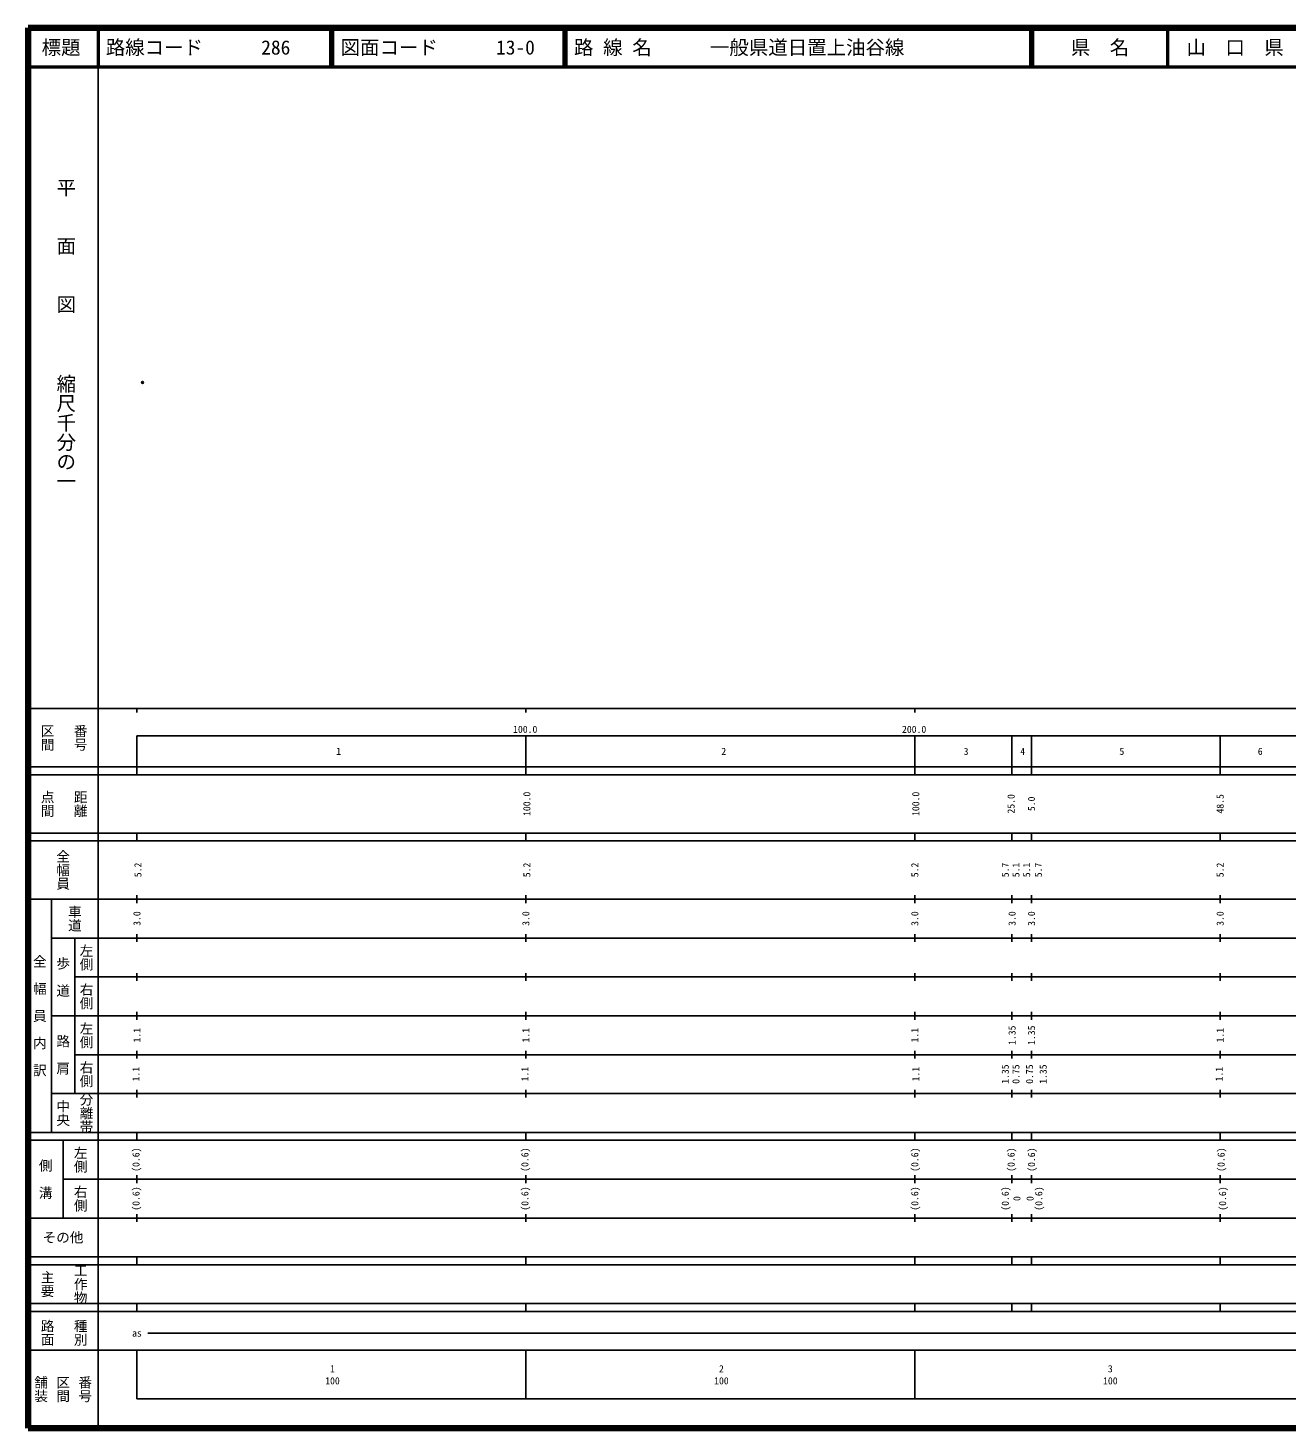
# Model space of a CAD drawing. Units: millimetres on the paper. Extents: x 40 to 680, y 20 to 380.
# Drawn here: x 40 to 363.7, y 20 to 380 of the extents above; entities that cross this region are included whole.
import ezdxf
from ezdxf.enums import TextEntityAlignment as Align

# ---------------------------------------------------------------- set-up
doc = ezdxf.new("R2010")
doc.units = ezdxf.units.MM
doc.header["$PDMODE"] = 32
doc.header["$PDSIZE"] = 0.5
doc.layers.add('M-OTRS', color=6, linetype='Continuous')
for name, color, linetype, lineweight in [('M-TTL', 2, 'Continuous', 140), ('M-TTL-BAND', 7, 'Continuous', 25), ('M-TTL-LINE', 7, 'Continuous', 50), ('M-TTL-TXT', 7, 'Continuous', 13)]:
    doc.layers.add(name, color=color, linetype=linetype, lineweight=lineweight)
doc.styles.add('@ＭＳ ゴシック', font='')
doc.styles.add('ＭＳ ゴシック', font='')
doc.styles.get('@ＭＳ ゴシック').set_extended_font_data('@MS Gothic')
doc.styles.get('ＭＳ ゴシック').set_extended_font_data('MS Gothic')

msp = doc.modelspace()

# ---------------------------------------------------------------- linework, layer by layer
at = {"layer": 'M-OTRS'}
msp.add_point((69.475, 288.854), dxfattribs=at)
at = {"layer": 'M-TTL'}
for p, q in [((40, 380), (40, 20)), ((680, 380), (40, 380)), ((40, 20), (680, 20))]:
    msp.add_line(p, q, dxfattribs=at)
at = {"layer": 'M-TTL-BAND'}
for p, q in [((58, 370), (58, 20)), ((40, 205), (579, 205)), ((68, 205), (68, 204)), ((168, 205), (168, 204)), ((268, 205), (268, 204)), ((68, 198), (579, 198)), ((68, 198), (68, 188)), ((168, 198), (168, 188)), ((268, 198), (268, 188)), ((293, 198), (293, 188)), ((298, 198), (298, 188)), ((346.5, 198), (346.5, 188)), ((40, 190), (579, 190)), ((40, 188), (579, 188)), ((40, 173), (579, 173)), ((68, 171), (68, 173)), ((168, 171), (168, 173)), ((268, 173), (268, 171)), ((293, 173), (293, 171)), ((298, 173), (298, 171)), ((346.5, 173), (346.5, 171)), ((40, 171), (579, 171)), ((40, 156), (579, 156)), ((46, 96), (46, 156)), ((68, 155), (68, 157)), ((168, 155), (168, 157)), ((268, 157), (268, 155)), ((293, 157), (293, 155)), ((298, 157), (298, 155)), ((346.5, 157), (346.5, 155)), ((46, 146), (579, 146)), ((52, 146), (52, 106)), ((68, 145), (68, 147)), ((168, 145), (168, 147)), ((268, 147), (268, 145)), ((293, 147), (293, 145)), ((298, 147), (298, 145)), ((346.5, 147), (346.5, 145)), ((68, 135), (68, 137)), ((168, 135), (168, 137)), ((268, 137), (268, 135)), ((293, 137), (293, 135)), ((298, 137), (298, 135)), ((346.5, 137), (346.5, 135)), ((52, 136), (579, 136)), ((46, 126), (579, 126)), ((68, 125), (68, 127)), ((168, 125), (168, 127)), ((268, 127), (268, 125)), ((293, 127), (293, 125)), ((298, 127), (298, 125)), ((346.5, 127), (346.5, 125)), ((52, 116), (579, 116)), ((68, 115), (68, 117)), ((168, 115), (168, 117)), ((268, 117), (268, 115)), ((293, 117), (293, 115)), ((298, 117), (298, 115)), ((346.5, 117), (346.5, 115)), ((46, 106), (579, 106)), ((68, 105), (68, 107)), ((168, 105), (168, 107)), ((268, 107), (268, 105)), ((293, 107), (293, 105)), ((298, 107), (298, 105)), ((346.5, 107), (346.5, 105)), ((40, 96), (579, 96)), ((40, 94), (579, 94)), ((49, 94), (49, 74)), ((68, 94), (68, 96)), ((168, 94), (168, 96)), ((268, 96), (268, 94)), ((293, 96), (293, 94)), ((298, 96), (298, 94)), ((346.5, 96), (346.5, 94)), ((49, 84), (579, 84)), ((68, 83), (68, 85)), ((168, 83), (168, 85)), ((268, 85), (268, 83)), ((293, 85), (293, 83)), ((298, 85), (298, 83)), ((346.5, 85), (346.5, 83)), ((40, 74), (579, 74)), ((68, 73), (68, 75)), ((168, 73), (168, 75)), ((268, 75), (268, 73)), ((293, 75), (293, 73)), ((298, 75), (298, 73)), ((346.5, 75), (346.5, 73)), ((40, 64), (579, 64)), ((40, 62), (579, 62)), ((68, 62), (68, 64)), ((168, 62), (168, 64)), ((268, 64), (268, 62)), ((293, 64), (293, 62)), ((298, 64), (298, 62)), ((346.5, 64), (346.5, 62)), ((40, 52), (579, 52)), ((68, 50), (68, 52)), ((168, 50), (168, 52)), ((268, 52), (268, 50)), ((293, 52), (293, 50)), ((298, 52), (298, 50)), ((346.5, 52), (346.5, 50)), ((40, 50), (579, 50)), ((70.805, 44.406), (565.903, 44.406)), ((40, 40), (579, 40)), ((68, 40), (68, 27.5)), ((168, 40), (168, 27.5)), ((268, 40), (268, 27.5)), ((68, 27.5), (579, 27.5))]:
    msp.add_line(p, q, dxfattribs=at)
at = {"layer": 'M-TTL-LINE'}
for p, q in [((58, 380), (58, 370)), ((117.75, 380), (117.75, 370)), ((118.25, 380), (118.25, 370)), ((177.75, 380), (177.75, 370)), ((178.25, 380), (178.25, 370)), ((297.75, 380), (297.75, 370)), ((298.25, 380), (298.25, 370)), ((333, 380), (333, 370)), ((40, 370), (680, 370))]:
    msp.add_line(p, q, dxfattribs=at)

# ---------------------------------------------------------------- texts
at = {"layer": 'M-TTL-BAND', "style": '@ＭＳ ゴシック'}
for s, p in [('平\u3000\u3000面\u3000\u3000図', (49.777, 306.475)), ('縮尺千分の一', (49.777, 261.03))]:
    msp.add_text(s, height=3.666, rotation=270, dxfattribs=at).set_placement(p, align=Align.MIDDLE_RIGHT)
at = {"layer": 'M-TTL-BAND'}
for s, height, rotation, style, p in [('区間', 2.566, 270, '@ＭＳ ゴシック', (45, 197.5)), ('番号', 2.566, 270, '@ＭＳ ゴシック', (53.5, 197.5)), ('点間', 2.566, 270, '@ＭＳ ゴシック', (45, 180.5)), ('距離', 2.566, 270, '@ＭＳ ゴシック', (53.5, 180.5)), ('100.0', 1.833, 90, 'ＭＳ ゴシック', (168.256, 180.5)), ('100.0', 1.833, 90, 'ＭＳ ゴシック', (268.256, 180.5)), ('25.0', 1.833, 90, 'ＭＳ ゴシック', (292.757, 180.5)), ('5.0', 1.833, 90, 'ＭＳ ゴシック', (298.007, 180.5)), ('48.5', 1.833, 90, 'ＭＳ ゴシック', (346.509, 180.5)), ('全幅員', 2.566, 270, '@ＭＳ ゴシック', (49, 163.5)), ('5.2', 1.833, 90, 'ＭＳ ゴシック', (68.249, 163.5)), ('5.2', 1.833, 90, 'ＭＳ ゴシック', (168.249, 163.5)), ('5.2', 1.833, 90, 'ＭＳ ゴシック', (268.006, 163.5)), ('5.7', 1.833, 90, 'ＭＳ ゴシック', (291.257, 163.5)), ('5.1', 1.833, 90, 'ＭＳ ゴシック', (294.007, 163.5)), ('5.1', 1.833, 90, 'ＭＳ ゴシック', (296.757, 163.5)), ('5.7', 1.833, 90, 'ＭＳ ゴシック', (299.757, 163.5)), ('5.2', 1.833, 90, 'ＭＳ ゴシック', (346.509, 163.5)), ('車道', 2.566, 270, '@ＭＳ ゴシック', (52, 151)), ('3.0', 1.833, 90, 'ＭＳ ゴシック', (67.999, 151)), ('3.0', 1.833, 90, 'ＭＳ ゴシック', (167.999, 151)), ('3.0', 1.833, 90, 'ＭＳ ゴシック', (268.006, 151)), ('3.0', 1.833, 90, 'ＭＳ ゴシック', (293.007, 151)), ('3.0', 1.833, 90, 'ＭＳ ゴシック', (298.007, 151)), ('3.0', 1.833, 90, 'ＭＳ ゴシック', (346.509, 151)), ('左側', 2.566, 270, '@ＭＳ ゴシック', (55, 141)), ('全\u3000幅\u3000員\u3000内\u3000訳', 2.566, 270, '@ＭＳ ゴシック', (43, 126)), ('歩\u3000道', 2.566, 270, '@ＭＳ ゴシック', (49, 136)), ('右側', 2.566, 270, '@ＭＳ ゴシック', (55, 131)), ('左側', 2.566, 270, '@ＭＳ ゴシック', (55, 121)), ('1.1', 1.833, 90, 'ＭＳ ゴシック', (67.999, 121)), ('1.1', 1.833, 90, 'ＭＳ ゴシック', (167.999, 121)), ('1.1', 1.833, 90, 'ＭＳ ゴシック', (268.006, 121)), ('1.35', 1.833, 90, 'ＭＳ ゴシック', (293.007, 121)), ('1.35', 1.833, 90, 'ＭＳ ゴシック', (298.007, 121)), ('1.1', 1.833, 90, 'ＭＳ ゴシック', (346.509, 121)), ('路\u3000肩', 2.566, 270, '@ＭＳ ゴシック', (49, 116)), ('右側', 2.566, 270, '@ＭＳ ゴシック', (55, 111)), ('1.1', 1.833, 90, 'ＭＳ ゴシック', (67.748, 111)), ('1.1', 1.833, 90, 'ＭＳ ゴシック', (167.748, 111)), ('1.1', 1.833, 90, 'ＭＳ ゴシック', (268.256, 111)), ('1.35', 1.833, 90, 'ＭＳ ゴシック', (291.257, 111)), ('0.75', 1.833, 90, 'ＭＳ ゴシック', (294.007, 111)), ('0.75', 1.833, 90, 'ＭＳ ゴシック', (297.507, 111)), ('1.35', 1.833, 90, 'ＭＳ ゴシック', (301.007, 111)), ('1.1', 1.833, 90, 'ＭＳ ゴシック', (346.259, 111)), ('分離帯', 2.566, 270, '@ＭＳ ゴシック', (55, 101)), ('中央', 2.566, 270, '@ＭＳ ゴシック', (49, 101)), ('左側', 2.566, 270, '@ＭＳ ゴシック', (53.5, 89)), ('(0.6)', 1.833, 90, 'ＭＳ ゴシック', (67.754, 89)), ('(0.6)', 1.833, 90, 'ＭＳ ゴシック', (167.754, 89)), ('(0.6)', 1.833, 90, 'ＭＳ ゴシック', (268.011, 89)), ('(0.6)', 1.833, 90, 'ＭＳ ゴシック', (292.762, 89)), ('(0.6)', 1.833, 90, 'ＭＳ ゴシック', (298.012, 89)), ('(0.6)', 1.833, 90, 'ＭＳ ゴシック', (346.764, 89)), ('側\u3000溝', 2.566, 270, '@ＭＳ ゴシック', (44.5, 84)), ('右側', 2.566, 270, '@ＭＳ ゴシック', (53.5, 79)), ('(0.6)', 1.833, 90, 'ＭＳ ゴシック', (67.754, 79)), ('(0.6)', 1.833, 90, 'ＭＳ ゴシック', (167.754, 79)), ('(0.6)', 1.833, 90, 'ＭＳ ゴシック', (268.011, 79)), ('(0.6)', 1.833, 90, 'ＭＳ ゴシック', (291.262, 79)), ('0', 1.833, 90, 'ＭＳ ゴシック', (294.262, 79)), ('0', 1.833, 90, 'ＭＳ ゴシック', (297.637, 79)), ('(0.6)', 1.833, 90, 'ＭＳ ゴシック', (299.887, 79)), ('(0.6)', 1.833, 90, 'ＭＳ ゴシック', (347.139, 79)), ('工作物', 2.566, 270, '@ＭＳ ゴシック', (53.5, 57)), ('主要', 2.566, 270, '@ＭＳ ゴシック', (45, 57)), ('路面', 2.566, 270, '@ＭＳ ゴシック', (45, 44.5)), ('種別', 2.566, 270, '@ＭＳ ゴシック', (53.5, 44.5)), ('舗装', 2.566, 270, '@ＭＳ ゴシック', (43.333, 30)), ('区間', 2.566, 270, '@ＭＳ ゴシック', (49, 30)), ('番号', 2.566, 270, '@ＭＳ ゴシック', (54.667, 30))]:
    msp.add_text(s, height=height, rotation=rotation, dxfattribs=dict(at, style=style)).set_placement(p, align=Align.MIDDLE_CENTER)
at = {"layer": 'M-TTL-BAND', "style": 'ＭＳ ゴシック'}
for s, p in [('100.0', (167.844, 198.195)), ('200.0', (267.844, 198.195))]:
    msp.add_text(s, height=1.833, dxfattribs=at).set_placement(p, align=Align.BOTTOM_CENTER)
for s, height, p in [('1', 1.833, (119.856, 194)), ('2', 1.833, (218.89, 194)), ('3', 1.833, (281.2, 194)), ('4', 1.833, (295.749, 194)), ('5', 1.833, (321.25, 194)), ('6', 1.833, (356.831, 194)), ('その他', 2.566, (49, 69)), ('as', 1.833, (68.006, 44.406)), ('1', 1.833, (118.288, 35.238)), ('2', 1.833, (218.288, 35.238)), ('3', 1.833, (318.288, 35.238)), ('100', 1.833, (118.288, 32.131)), ('100', 1.833, (218.288, 32.131)), ('100', 1.833, (318.288, 32.131))]:
    msp.add_text(s, height=height, dxfattribs=at).set_placement(p, align=Align.MIDDLE_CENTER)
at = {"layer": 'M-TTL-TXT', "style": 'ＭＳ ゴシック'}
for s, p in [('標題', (48.5, 375)), ('県\u3000名', (315.625, 375)), ('山\u3000口\u3000県', (350.375, 375))]:
    msp.add_text(s, height=3.666, dxfattribs=at).set_placement(p, align=Align.MIDDLE_CENTER)
for s, p in [('路線コード      286', (60, 375)), ('図面コード      13-0', (120.38, 375)), ('路 線 名      一般県道日置上油谷線', (180.38, 375))]:
    msp.add_text(s, height=3.666, dxfattribs=at).set_placement(p, align=Align.MIDDLE_LEFT)

doc.saveas('drawing.dxf')
